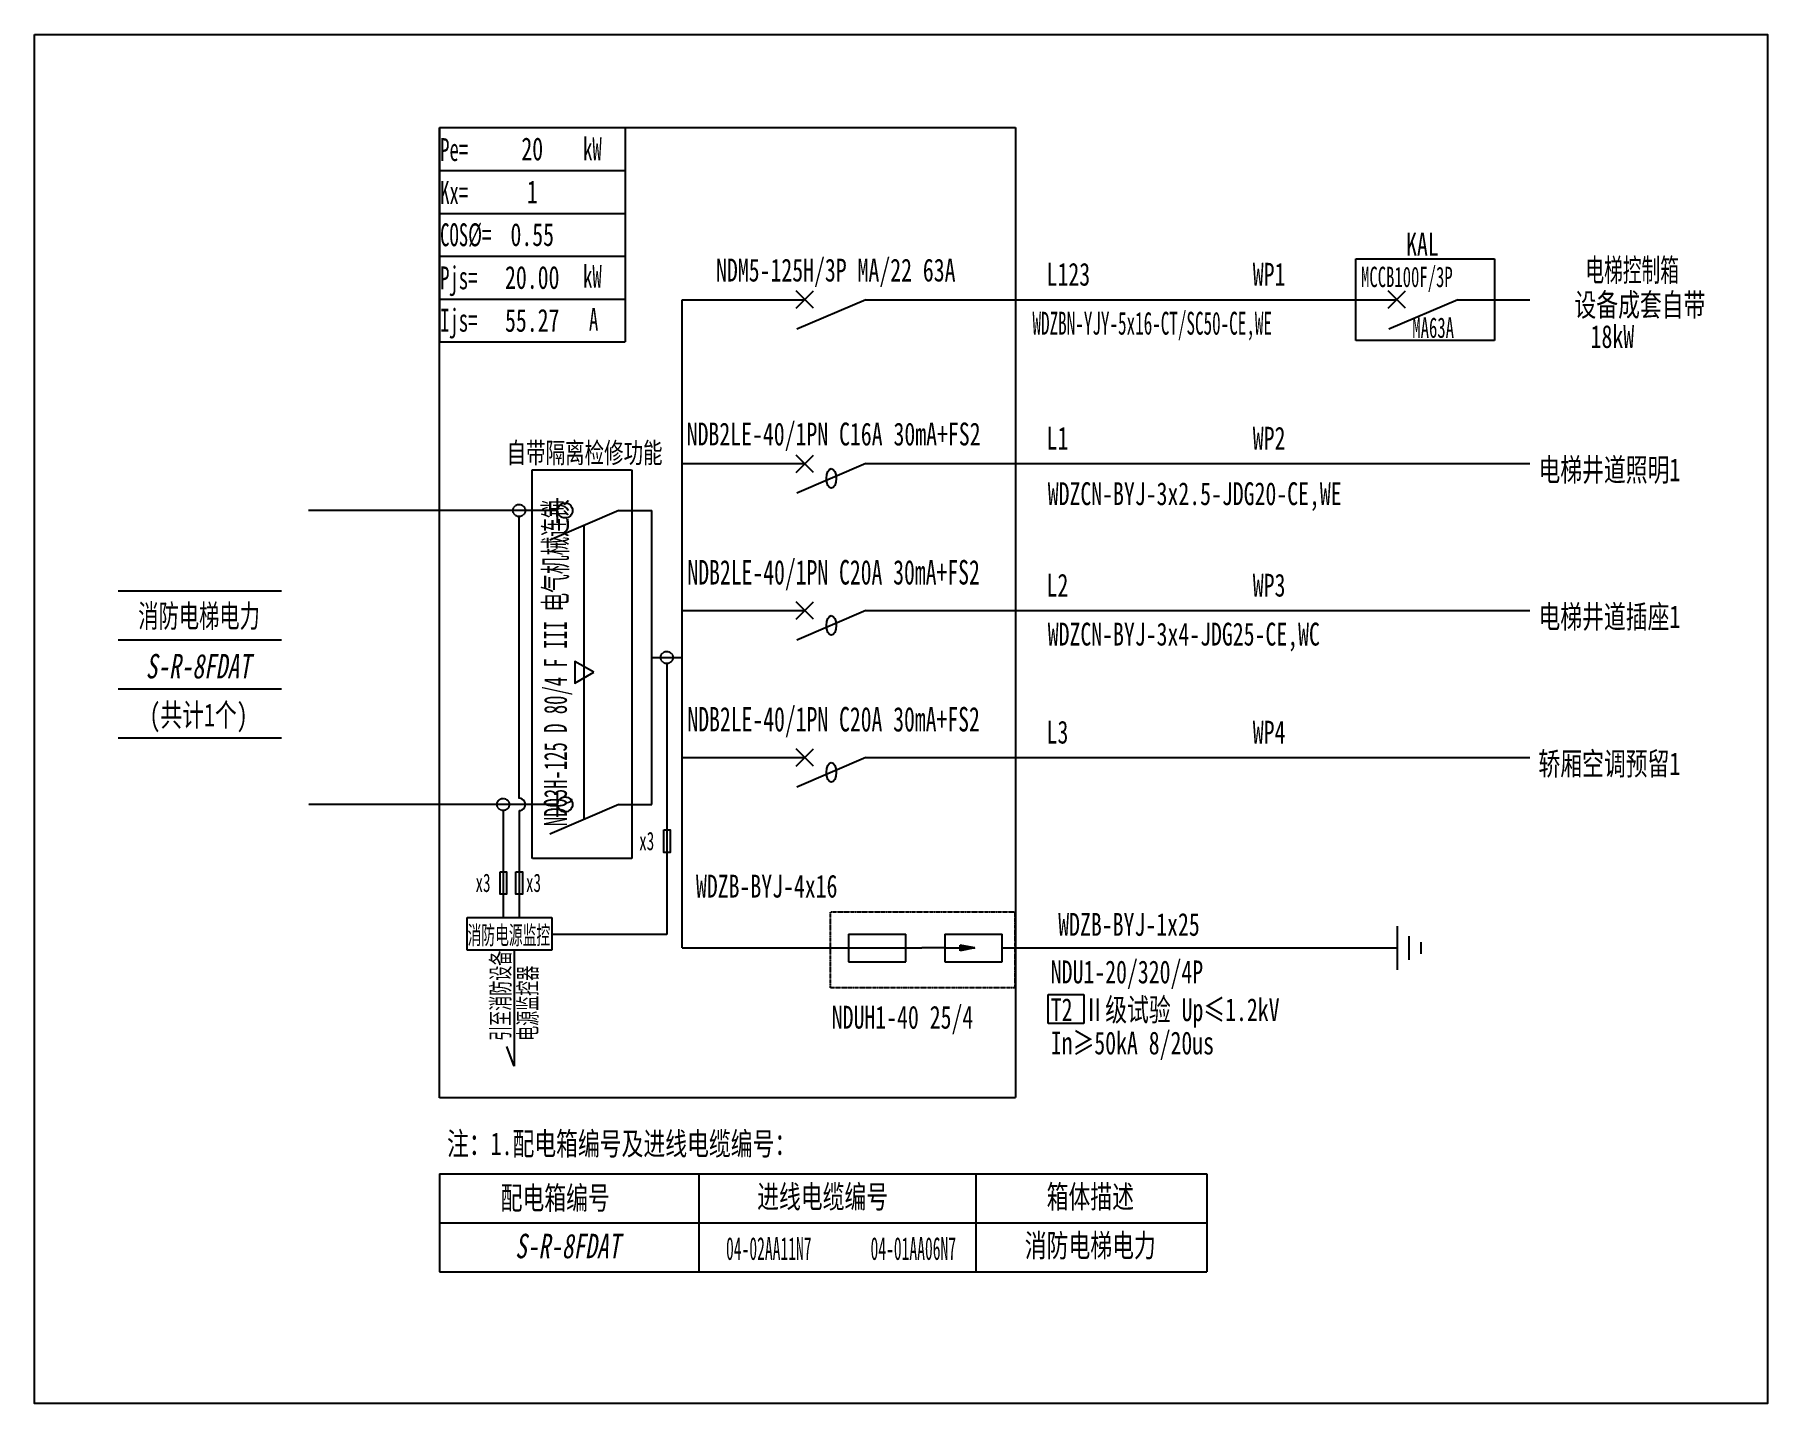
# Model space of a CAD drawing. Extents: x 376904 to 379314, y 288311 to 290214.
import ezdxf
from ezdxf.enums import TextEntityAlignment as Align

# ---------------------------------------------------------------- set-up
doc = ezdxf.new("R2010")
doc.units = 0
doc.header["$MEASUREMENT"] = 0
for name, pattern in [('_点划线L', [1.9, 1.5, -0.17, 0.06, -0.17]), ('DASH', [0.35, 0.25, -0.1]), ('DASHED', [0.75, 0.5, -0.25]), ('DASHED2', [0.375, 0.25, -0.125])]:
    doc.linetypes.add(name, pattern=pattern)
for name, color, linetype in [('D_E_Eqpm(强电设备)', 100, 'Continuous'), ('D_E_Eqpm（强电设备）', 100, 'Continuous'), ('D_E_Text(强电文字)', 51, 'Continuous'), ('D_E_Text（强电文字）', 51, 'Continuous'), ('D_E_Wire(强电线缆)', 10, 'Continuous'), ('D_E_WireEm（强电应急照明线缆）', 10, 'DASHED'), ('D_E_Wire（强电线缆）', 10, 'Continuous'), ('D_T_TableDim（表格尺寸）', 255, 'Continuous'), ('E_E_Text（强电文字）', 51, 'Continuous'), ('系统图', 220, 'Continuous')]:
    doc.layers.add(name, color=color, linetype=linetype)
doc.styles.add('$1$电气', font='', dxfattribs={"width": 0.7})
doc.styles.add('$1$电气箱', font='simhei.ttf', dxfattribs={"width": 0.8, "oblique": 10})
doc.styles.add('电气', font='', dxfattribs={"width": 0.7})
doc.styles.add('电气箱', font='simhei.ttf', dxfattribs={"width": 0.8, "oblique": 10})
doc.styles.get('$1$电气').set_extended_font_data('SimSun')
doc.styles.get('电气').set_extended_font_data('SimSun')

msp = doc.modelspace()

# ---------------------------------------------------------------- linework, layer by layer
at = {"linetype": 'DASHED'}
for p, q in [((377467.5, 288735.9, 0), (377467.5, 290085.2, 0)), ((377467.5, 290085.2, 0), (378268.9, 290085.2, 0)), ((378268.9, 290085.2, 0), (378268.9, 288735.9, 0)), ((378268.9, 288735.9, 0), (377467.5, 288735.9, 0))]:
    msp.add_line(p, q, dxfattribs=at)
at = {"linetype": 'DASHED2'}
for p, q in [((378011.4, 288888.7, 0), (378011.4, 288994.4, 0)), ((378011.4, 288994.4, 0), (378268, 288994.4, 0)), ((378268, 288994.4, 0), (378268, 288888.7, 0)), ((378268, 288888.7, 0), (378011.4, 288888.7, 0))]:
    msp.add_line(p, q, dxfattribs=at)
at = {"layer": 'D_E_Eqpm(强电设备)'}
for p, q in [((378036.5, 288963.6, 0), (378116.3, 288963.6, 0)), ((378036.5, 288963.6, 0), (378036.5, 288925, 0)), ((378116.1, 288925, 0), (378116.1, 288963.6, 0)), ((378170.6, 288963.6, 0), (378250.4, 288963.6, 0)), ((378170.6, 288963.6, 0), (378170.6, 288925, 0)), ((378250.2, 288925, 0), (378250.2, 288963.6, 0)), ((378170.6, 288944.3, 0), (378138.3, 288944.3, 0)), ((378170.6, 288944.3, 0), (378212, 288944.3, 0)), ((378212, 288944.3, 0), (378191.9, 288948.4, 0)), ((378191.9, 288940.2, 0), (378191.9, 288948.4, 0)), ((378212, 288944.3, 0), (378191.9, 288940.2, 0)), ((378036.5, 288925, 0), (378116.1, 288925, 0)), ((378170.6, 288925, 0), (378250.2, 288925, 0))]:
    msp.add_line(p, q, dxfattribs=at)
msp.add_solid([(378191.9, 288940.2, 0), (378212, 288944.3, 0), (378191.9, 288948.4, 0)], dxfattribs=at)
at = {"layer": 'D_E_Eqpm（强电设备）'}
for p, q in [((378742.1, 289902.7, 0), (378935.2, 289902.7, 0)), ((378742.1, 289789.1, 0), (378742.1, 289902.7, 0)), ((378935.2, 289902.7, 0), (378935.2, 289789.1, 0)), ((377963.5, 289833.9, 0), (377987.6, 289858, 0)), ((377987.6, 289833.9, 0), (377963.5, 289858, 0)), ((378786.9, 289833.9, 0), (378811, 289858, 0)), ((378811, 289833.9, 0), (378786.9, 289858, 0)), ((378060.7, 289845.9, 0), (377964.6, 289804.7, 0)), ((378884.1, 289845.9, 0), (378787.9, 289804.7, 0)), ((378935.2, 289789.1, 0), (378742.1, 289789.1, 0)), ((377963.5, 289605.8, 0), (377987.6, 289629.9, 0)), ((377987.6, 289605.8, 0), (377963.5, 289629.9, 0)), ((378060.7, 289617.9, 0), (377964.6, 289576.7, 0)), ((377631.9, 289535.6, 0), (377631.9, 289569.7, 0)), ((377717.1, 289552.7, 0), (377621, 289511.5, 0)), ((377963.5, 289401.4, 0), (377987.6, 289425.5, 0)), ((377987.6, 289401.4, 0), (377963.5, 289425.5, 0)), ((378060.7, 289413.5, 0), (377964.6, 289372.3, 0)), ((377963.5, 289197, 0), (377987.6, 289221.1, 0)), ((377987.6, 289197, 0), (377963.5, 289221.1, 0)), ((378060.7, 289209.1, 0), (377964.6, 289167.9, 0)), ((377631.9, 289126.9, 0), (377631.9, 289160.9, 0)), ((377717.1, 289143.9, 0), (377621, 289102.7, 0))]:
    msp.add_line(p, q, dxfattribs=at)
at = {"layer": 'D_E_Eqpm（强电设备）', "linetype": 'DASH'}
msp.add_line((377669, 289123.3, 0), (377669, 289532.1, 0), dxfattribs=at)
at = {"layer": 'D_E_Eqpm（强电设备）', "elevation": 0}
msp.add_lwpolyline([(377682.2, 289327.7), (377655.9, 289342.8), (377655.9, 289312.5)], close=True, dxfattribs=at)
at = {"layer": 'D_E_Eqpm（强电设备）'}
for centre in [(377642.3, 289552.7, 0), (377642.3, 289143.9, 0)]:
    msp.add_circle(centre, 10.4, dxfattribs=at)
for centre in [(378012.6, 289597.3, 0), (378012.6, 289392.9, 0), (378012.6, 289188.5, 0)]:
    msp.add_ellipse(centre, major_axis=(0, 13.7), ratio=0.500475, dxfattribs=at)
at = {"layer": 'D_E_Text（强电文字）'}
for p, q in [((377467.5, 290085.2, 0), (377467.5, 289787.1, 0)), ((377467.5, 290085.2, 0), (377725.8, 290085.2, 0)), ((377725.8, 290085.2, 0), (377725.8, 289787.1, 0)), ((377467.5, 290025.6, 0), (377725.8, 290025.6, 0)), ((377467.5, 289966, 0), (377725.8, 289966, 0)), ((377467.5, 289906.4, 0), (377725.8, 289906.4, 0)), ((377467.5, 289846.7, 0), (377725.8, 289846.7, 0)), ((377467.5, 289787.1, 0), (377725.8, 289787.1, 0)), ((378314.3, 288879.8, 0), (378363.7, 288879.8, 0)), ((378314.3, 288839.1, 0), (378314.3, 288879.8, 0)), ((378363.7, 288879.8, 0), (378363.7, 288839.1, 0)), ((378363.7, 288839.1, 0), (378314.3, 288839.1, 0))]:
    msp.add_line(p, q, dxfattribs=at)
at = {"layer": 'D_E_Wire(强电线缆)'}
for p, q in [((377805.2, 289845.9, 0), (377975.5, 289845.9, 0)), ((378060.7, 289845.9, 0), (378798.9, 289845.9, 0)), ((378884.1, 289845.9, 0), (378984.1, 289845.9, 0)), ((377805.2, 289617.9, 0), (377975.5, 289617.9, 0)), ((378060.7, 289617.9, 0), (378984.1, 289617.9, 0)), ((377805.2, 289413.5, 0), (377975.5, 289413.5, 0)), ((378060.7, 289413.5, 0), (378984.1, 289413.5, 0)), ((377805.2, 289209.1, 0), (377975.5, 289209.1, 0)), ((378060.7, 289209.1, 0), (378984.1, 289209.1, 0))]:
    msp.add_line(p, q, dxfattribs=at)
at = {"layer": 'D_E_WireEm（强电应急照明线缆）'}
msp.add_line((377631.9, 289143.9, 0), (377285.3, 289143.9, 0), dxfattribs=at)
at = {"layer": 'D_E_Wire（强电线缆）'}
for p, q in [((377805.2, 288944.3, 0), (377805.2, 289845.9, 0)), ((377631.9, 289552.7, 0), (377285.3, 289552.7, 0)), ((377578.3, 289152.4, 0), (377578.3, 289544.2, 0)), ((377717.1, 289552.7, 0), (377763.1, 289552.7, 0)), ((377763.1, 289143.9, 0), (377763.1, 289552.7, 0)), ((377763.1, 289348.3, 0), (377804.3, 289348.3, 0)), ((377783.7, 289339.8, 0), (377783.7, 288963.1, 0)), ((377556.1, 289135.4, 0), (377556.1, 288986.7, 0)), ((377578.2, 289135.4, 0), (377578.2, 288986.7, 0)), ((377717.1, 289143.9, 0), (377763.1, 289143.9, 0)), ((378800, 288914, 0), (378800, 288974.7, 0)), ((378816.5, 288927.8, 0), (378816.5, 288960.9, 0)), ((377571.3, 288941.2, 0), (377571.3, 288780.1, 0)), ((377805.2, 288944.3, 0), (378138.3, 288944.3, 0)), ((378250.2, 288944.3, 0), (378800, 288944.3, 0)), ((378833.1, 288936, 0), (378833.1, 288952.6, 0)), ((377571.3, 288780.1, 0), (377561.2, 288807.2, 0))]:
    msp.add_line(p, q, dxfattribs=at)
at = {"layer": 'D_E_Wire（强电线缆）', "linetype": '_点划线L'}
msp.add_line((377783.7, 288963.1, 0), (377623.9, 288963.1, 0), dxfattribs=at)
at = {"layer": 'D_E_Wire（强电线缆）', "linetype": 'DASH', "elevation": 0}
msp.add_lwpolyline([(377596.7, 289609.5), (377735.3, 289609.5), (377735.3, 289068.9), (377596.7, 289068.9)], close=True, dxfattribs=at)
at = {"layer": 'D_E_Wire（强电线缆）', "elevation": 0}
for points in [[(377779.5, 289108.5), (377788.5, 289108.5), (377788.5, 289077.1), (377779.5, 289077.1)], [(377551.9, 289050.4), (377560.8, 289050.4), (377560.8, 289019), (377551.9, 289019)], [(377574, 289050.4), (377583, 289050.4), (377583, 289019), (377574, 289019)]]:
    msp.add_lwpolyline(points, close=True, dxfattribs=at)
at = {"layer": 'D_E_Wire（强电线缆）', "linetype": '_点划线L', "elevation": 0}
msp.add_lwpolyline([(377506.2, 288986.7), (377623.9, 288986.7), (377623.9, 288941.2), (377506.2, 288941.2)], close=True, dxfattribs=at)
at = {"layer": 'D_E_Wire（强电线缆）', "linetype": '_点划线L'}
for centre in [(377578.3, 289552.7, 0), (377783.7, 289348.3, 0), (377556.1, 289143.9, 0)]:
    msp.add_circle(centre, 8.52, dxfattribs=at)
at = {"layer": 'D_E_Wire（强电线缆）'}
msp.add_arc((377578.3, 289143.9, 0), 8.52, 269.5766, 90, dxfattribs=at)
at = {"layer": 'D_T_TableDim（表格尺寸）', "color": 255}
for p, q in [((377020.6, 289440.8, 0), (377247.7, 289440.8, 0)), ((377020.6, 289372.7, 0), (377247.7, 289372.7, 0)), ((377020.6, 289304.5, 0), (377247.7, 289304.5, 0)), ((377020.6, 289304.5, 0), (377247.7, 289304.5, 0)), ((377020.6, 289304.5, 0), (377247.7, 289304.5, 0)), ((377020.6, 289304.5, 0), (377247.7, 289304.5, 0)), ((377020.6, 289304.5, 0), (377247.7, 289304.5, 0)), ((377020.6, 289236.4, 0), (377247.7, 289236.4, 0))]:
    msp.add_line(p, q, dxfattribs=at)
at = {"layer": 'D_T_TableDim（表格尺寸）', "ltscale": 3.5}
for p, q in [((377467.5, 288630, 0), (378534.7, 288630, 0)), ((377467.5, 288630, 0), (377467.5, 288493.8, 0)), ((377828.3, 288630, 0), (377828.3, 288493.8, 0)), ((378213.6, 288630, 0), (378213.6, 288493.8, 0)), ((378534.7, 288630, 0), (378534.7, 288493.8, 0)), ((377467.5, 288561.9, 0), (378534.7, 288561.9, 0)), ((377467.5, 288561.9, 0), (378534.7, 288561.9, 0)), ((377828.3, 288561.9, 0), (377828.3, 288493.8, 0)), ((378213.6, 288561.9, 0), (378213.6, 288493.8, 0)), ((377467.5, 288493.8, 0), (378534.7, 288493.8, 0))]:
    msp.add_line(p, q, dxfattribs=at)
at = {"layer": '系统图', "ltscale": 9973.992009}
msp.add_lwpolyline([(376904.5, 290214.5), (379314.5, 290214.5), (379314.5, 288311), (376904.5, 288311)], close=True, dxfattribs=at)

# ---------------------------------------------------------------- texts
at = {"layer": 'D_E_Text(强电文字)', "style": '电气', "width": 0.7}
for s, p in [('WDZB-BYJ-4x16', (377824.3, 289014.4, 0)), ('WDZB-BYJ-1x25', (378328.2, 288961.2, 0)), ('T2 Ⅱ级试验 Up≤1.2kV ', (378317.8, 288842.6, 0)), ('In≥50kA 8/20us', (378317.8, 288796.3, 0))]:
    msp.add_text(s, height=31.795, dxfattribs=at).set_placement(p)
at = {"layer": 'D_E_Text(强电文字)', "color": 51, "true_color": 0xffff7f, "style": '电气', "width": 0.7}
msp.add_text('NDU1-20/320/4P', height=31.795, dxfattribs=at).set_placement((378317.8, 288895.1, 0))
at = {"layer": 'D_E_Text（强电文字）', "linetype": 'Continuous', "style": '电气', "width": 0.6}
for s, p in [('Pe=', (377468.5, 290038.8, 0)), ('kW', (377667.3, 290039.9, 0)), ('Kx=', (377468.5, 289979.1, 0)), ('COS%%C=', (377468.5, 289920.3, 0)), ('Pjs=', (377468.5, 289860.4, 0)), ('kW', (377667.3, 289862.4, 0)), ('Ijs=', (377468.5, 289801.4, 0)), ('A', (377675.5, 289802.7, 0))]:
    msp.add_text(s, height=31.8, dxfattribs=at).set_placement(p)
at = {"layer": 'D_E_Text（强电文字）', "style": '电气'}
for s, height, width, p in [('KAL', 31.8, 0.7, (378812, 289907.1, 0)), ('电梯控制箱', 31.8, 0.6, (379061.4, 289871.2, 0)), ('L123', 31.8, 0.7, (378312, 289865.4, 0)), ('WP1', 31.8, 0.7, (378598.8, 289865.4, 0)), ('MCCB100F/3P', 28.389, 0.6, (378749.4, 289863.4, 0)), ('设备成套自带', 31.8, 0.7, (379046.2, 289822.8, 0)), ('WDZBN-YJY-5x16-CT/SC50-CE,WE', 31.795, 0.55, (378292.4, 289797.3, 0)), ('18kW', 31.8, 0.7, (379068.7, 289778.8, 0)), ('L1', 31.8, 0.7, (378312, 289637.4, 0)), ('WP2', 31.8, 0.7, (378598.8, 289637.4, 0)), ('自带隔离检修功能', 28.39, 0.7, (377561, 289618.8, 0)), ('电梯井道照明1', 31.8, 0.7, (378996.1, 289593.5, 0)), ('WDZCN-BYJ-3x2.5-JDG20-CE,WE', 31.795, 0.7, (378313.6, 289560.2, 0)), ('L2', 31.8, 0.7, (378312, 289433, 0)), ('WP3', 31.8, 0.7, (378598.8, 289433, 0)), ('电梯井道插座1', 31.8, 0.7, (378996.1, 289389.1, 0)), ('WDZCN-BYJ-3x4-JDG25-CE,WC', 31.795, 0.7, (378313.6, 289364.9, 0)), ('L3', 31.8, 0.7, (378312, 289228.6, 0)), ('WP4', 31.8, 0.7, (378598.8, 289228.6, 0)), ('轿厢空调预留1', 31.8, 0.7, (378996.1, 289184.7, 0)), ('x3', 25.55, 0.6, (377745.4, 289080.3, 0)), ('x3', 25.55, 0.6, (377517.7, 289022.2, 0)), ('x3', 25.55, 0.6, (377587.9, 289022.2, 0)), ('消防电源监控', 25.55, 0.55, (377506.6, 288949.4, 0)), ('注：1.配电箱编号及进线电缆编号：', 31.795, 0.7, (377478.1, 288656.2, 0))]:
    msp.add_text(s, height=height, dxfattribs=dict(at, width=width)).set_placement(p)
at = {"layer": 'D_E_Text（强电文字）'}
for s, height, style, width, p in [('NDM5-125H/3P MA/22 63A', 31.795, '电气', 0.7, (378018.8, 289884.5, 0)), ('MA63A', 28.39, '电气', 0.6, (378849.7, 289806.8, 0)), ('NDB2LE-40/1PN C16A 30mA+FS2', 31.795, '电气', 0.7, (378015.8, 289656.5, 0)), ('消防电梯电力', 31.8, '$1$电气', 0.65, (377133.2, 289406.6, 0)), ('配电箱编号', 31.8, '电气', 0.7, (377628.5, 288597.4, 0)), ('进线电缆编号', 31.8, '电气', 0.7, (378000.5, 288599.1, 0)), ('箱体描述', 31.8, '电气', 0.7, (378372.8, 288599.1, 0)), ('消防电梯电力', 31.8, '电气', 0.7, (378372.8, 288531, 0)), ('04-02AA11N7', 31.795, '电气', 0.5, (377925.6, 288526.1, 0)), ('04-01AA06N7', 31.795, '电气', 0.5, (378126.6, 288526.1, 0))]:
    msp.add_text(s, height=height, dxfattribs=dict(at, style=style, width=width)).set_placement(p, align=Align.MIDDLE)
at = {"layer": 'D_E_Text（强电文字）', "style": '电气', "width": 0.6}
msp.add_text('NDQ3H-125 D 80/4 F III 电气机械连锁', height=31.795, rotation=90, dxfattribs=at).set_placement((377630.4, 289341, 0), align=Align.MIDDLE)
at = {"layer": 'D_E_Text（强电文字）', "oblique": 10, "width": 0.7}
for style, p in [('$1$电气箱', (377131.9, 289336.2, 0)), ('电气箱', (377645.8, 288529.8, 0))]:
    msp.add_text('S-R-8FDAT', height=34.07, dxfattribs=dict(at, style=style)).set_placement(p, align=Align.MIDDLE)
at = {"layer": 'D_E_Text（强电文字）', "style": '$1$电气', "width": 0.7}
msp.add_text('(共计1个)', height=31.8, dxfattribs=at).set_placement((377132.5, 289252.6, 0), align=Align.CENTER)
at = {"layer": 'D_E_Text（强电文字）', "style": '电气', "width": 0.6}
for s, p in [('引至消防设备', (377565.2, 288815.1, 0)), ('电源监控器', (377603, 288815.1, 0))]:
    msp.add_text(s, height=25.55, rotation=90, dxfattribs=at).set_placement(p)
at = {"layer": 'D_E_Text（强电文字）', "color": 51, "true_color": 0xffff7f, "style": '电气', "width": 0.7}
msp.add_text('NDUH1-40 25/4', height=31.795, dxfattribs=at).set_placement((378013.2, 288832.1, 0))
at = {"layer": 'D_E_Text（强电文字）', "width": 258.312, "attachment_point": 5, "style": '电气'}
for s, insert, char_height in [('20', (377596.6, 290055.4, 0), 31.8), ('1', (377596.6, 289995.8, 0), 31.8), ('0.55', (377596.6, 289936.2, 0), 31.8), ('{\\C200;20.00}', (377596.6, 289876.6, 0), 31.795), ('{\\C200;55.27}', (377596.6, 289816.9, 0), 31.795)]:
    msp.add_mtext(s, dxfattribs=dict(at, insert=insert, char_height=char_height))
at = {"layer": 'E_E_Text（强电文字）', "linetype": 'Continuous', "style": '电气', "width": 0.65}
for p in [(378015.8, 289449.8, 0), (378015.8, 289245.4, 0)]:
    msp.add_text('NDB2LE-40/1PN C20A 30mA+FS2', height=34.066, dxfattribs=at).set_placement(p, align=Align.CENTER)

doc.saveas('drawing.dxf')
